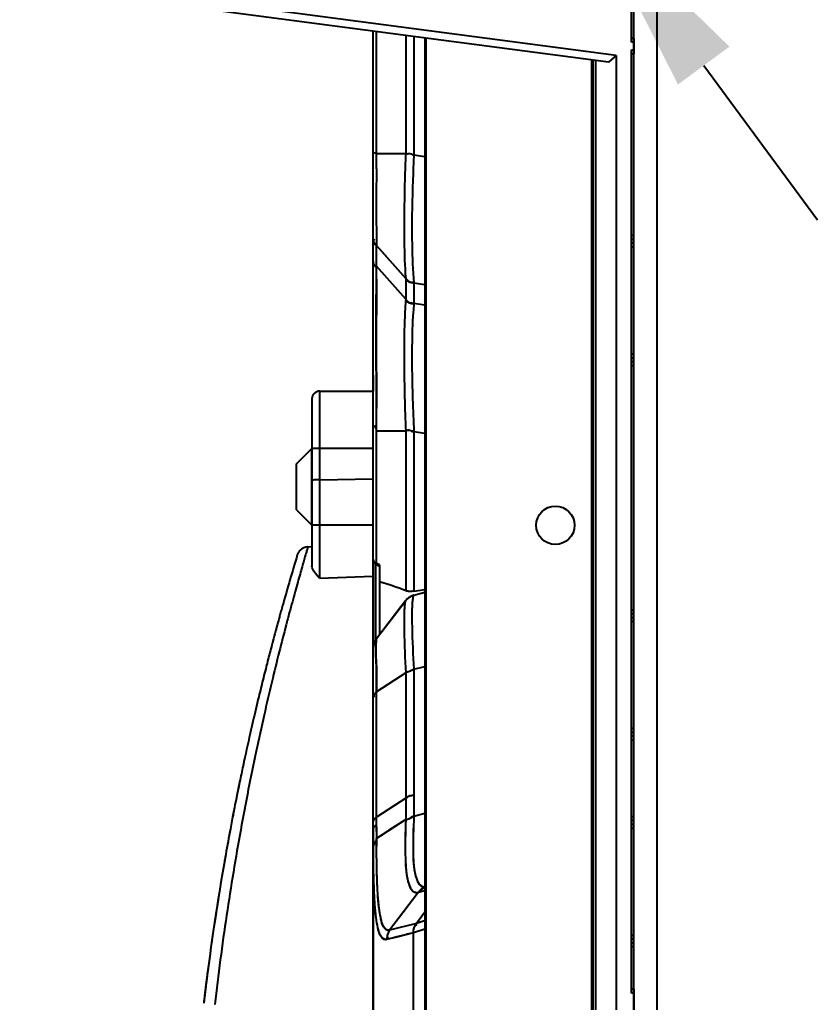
# Model space of a CAD drawing. Header units: millimetres. Extents: x -1070 to 42146, y 1440 to 12921.
# Drawn here: x 5205 to 5309, y 3518.1 to 3646.3 of the extents above; entities that cross this region are included whole.
import ezdxf

# ---------------------------------------------------------------- set-up
doc = ezdxf.new("R2010")
doc.units = ezdxf.units.MM
for name, color, linetype in [('02___PRT_ALL_AXES', 7, 'Continuous'), ('06___PRT_ALL_SURFS', 7, 'Continuous'), ('DIM', 4, 'Continuous'), ('DW-PLUS-XIANGTI实线CONTINUOUS', 7, 'Continuous')]:
    doc.layers.add(name, color=color, linetype=linetype)
doc.styles.get("Standard").update_dxf_attribs({"font": 'arial.ttf'})
doc.dimstyles.new('ISO-200', dxfattribs={"dimtxt": 30, "dimasz": 25, "dimexe": 1.25, "dimexo": 5, "dimgap": 5, "dimtad": 1, "dimtoh": 1, "dimdec": 1, "dimdsep": 46, "dimtxsty": 'Standard', "dimcen": 2.5, "dimadec": 0, "dimazin": 0, "dimtfac": 1, "dimtdec": 1, "dimtmove": 0, "dimatfit": 3, "dimfxl": 1, "dimarcsym": 0})

# ---------------------------------------------------------------- blocks, each defined once
blk = doc.blocks.new('*D136')
at = {"layer": 'Defpoints', "color": 0, "transparency": 16777216}
for p in [(5277.61, 3662.83), (5117.23, 2872.83), (5277.61, 2872.83)]:
    blk.add_point(p, dxfattribs=at)
at = {"layer": 'DIM', "color": 0, "lineweight": -2, "transparency": 16777216}
for p, q in [((5272.61, 3662.83), (5115.98, 3662.83)), ((5117.23, 3637.83), (5117.23, 2897.83)), ((5272.61, 2872.83), (5115.98, 2872.83))]:
    blk.add_line(p, q, dxfattribs=at)
at = {"layer": 'DIM', "color": 0, "transparency": 16777216}
for points in [[(5113.06, 3637.83), (5121.4, 3637.83), (5117.23, 3662.83)], [(5113.06, 2897.83), (5121.4, 2897.83), (5117.23, 2872.83)]]:
    blk.add_solid(points, dxfattribs=at)
at = {"layer": 'DIM', "color": 0, "lineweight": -3, "transparency": 16777216, "insert": (5092.81, 3267.83), "char_height": 30, "attachment_point": 5, "rotation": 90}
blk.add_mtext('790 [2\'-7 1/8"]', dxfattribs=at)
blk = doc.blocks.new('*D113')
at = {"layer": 'Defpoints', "color": 0, "transparency": 16777216}
for p in [(5275.83, 3665.24), (5279.39, 3660.41)]:
    blk.add_point(p, dxfattribs=at)
at = {"layer": 'DIM', "color": 0, "lineweight": -2, "transparency": 16777216}
for p, q in [((4688.15, 3859.03), (5133.15, 3859.03)), ((5133.15, 3859.03), (5261.01, 3685.37)), ((5279.39, 3660.41), (5275.83, 3665.24)), ((5294.21, 3640.28), (5309.03, 3620.15))]:
    blk.add_line(p, q, dxfattribs=at)
at = {"layer": 'DIM', "color": 0, "transparency": 16777216}
for points in [[(5264.36, 3687.84), (5257.65, 3682.9), (5275.83, 3665.24)], [(5297.57, 3642.75), (5290.85, 3637.81), (5279.39, 3660.41)]]:
    blk.add_solid(points, dxfattribs=at)
at = {"layer": 'DIM', "color": 0, "lineweight": -3, "transparency": 16777216, "insert": (4908.15, 3884.03), "char_height": 30, "attachment_point": 5}
blk.add_mtext('{\\fGulim|b0|i0|c134|p0;4-M6 through hole}', dxfattribs=at)

msp = doc.modelspace()

# ---------------------------------------------------------------- linework, layer by layer
at = {"color": 7, "linetype": 'Continuous', "lineweight": -3}
for p, q in [((5251.109, 3616.797), (5251.109, 3617.786)), ((5251.109, 3614.881), (5251.109, 3616.797)), ((5251.521, 3614.88), (5251.522, 3616.798)), ((5252.292, 3615.929), (5251.522, 3616.798)), ((5255.331, 3612.499), (5252.292, 3615.929)), ((5251.109, 3614.574), (5251.109, 3614.881)), ((5251.109, 3611.835), (5251.109, 3614.574)), ((5251.513, 3612.463), (5251.524, 3614.119)), ((5251.52, 3614.116), (5251.521, 3614.88)), ((5255.333, 3609.812), (5251.52, 3614.116)), ((5251.109, 3595.186), (5251.109, 3611.835)), ((5255.331, 3612.499), (5255.333, 3609.812)), ((5256.401, 3611.93), (5256.401, 3609.246)), ((5256.401, 3611.93), (5257.809, 3611.713)), ((5257.809, 3609.028), (5256.401, 3609.246)), ((5251.109, 3599.892), (5251.109, 3597.826)), ((5244.109, 3597.826), (5244.109, 3586.259)), ((5243.109, 3596.826), (5243.109, 3590.426)), ((5243.109, 3596.826), (5243.109, 3590.426)), ((5251.109, 3593.204), (5251.109, 3595.186)), ((5251.52, 3593.57), (5251.513, 3595.574)), ((5251.524, 3592.617), (5251.52, 3593.57)), ((5251.109, 3592.617), (5251.109, 3593.204)), ((5251.109, 3586.383), (5251.109, 3592.617)), ((5251.521, 3586.569), (5251.52, 3592.617)), ((5255.333, 3592.617), (5251.52, 3592.617)), ((5255.333, 3592.617), (5255.332, 3572.305)), ((5256.401, 3592.515), (5256.401, 3572.305)), ((5257.809, 3592.297), (5256.401, 3592.515)), ((5241.109, 3588.326), (5243.109, 3590.326)), ((5243.109, 3590.426), (5243.109, 3589.233)), ((5243.109, 3590.426), (5243.109, 3589.234)), ((5241.109, 3585.326), (5241.109, 3588.323)), ((5243.109, 3589.234), (5243.109, 3588.906)), ((5243.109, 3589.233), (5243.109, 3588.904)), ((5243.109, 3588.906), (5243.109, 3586.185)), ((5243.109, 3588.904), (5243.109, 3586.185)), ((5243.109, 3586.185), (5243.109, 3574.989)), ((5244.109, 3586.259), (5244.074, 3573.413)), ((5244.109, 3586.259), (5251.109, 3586.383)), ((5251.109, 3576.826), (5251.109, 3586.383)), ((5251.522, 3576.523), (5251.521, 3586.569)), ((5241.109, 3582.329), (5241.109, 3585.326)), ((5241.109, 3582.326), (5243.109, 3580.326)), ((5251.109, 3576.523), (5251.109, 3576.826)), ((5251.109, 3575.808), (5251.109, 3576.523)), ((5251.109, 3575.913), (5251.109, 3575.808)), ((5251.122, 3575.724), (5251.128, 3575.666)), ((5251.522, 3575.808), (5251.522, 3576.523)), ((5251.522, 3575.666), (5251.522, 3575.808)), ((5251.522, 3575.368), (5251.522, 3575.666)), ((5251.109, 3575.141), (5251.109, 3574.719)), ((5251.109, 3574.719), (5251.109, 3574.333)), ((5251.109, 3574.333), (5251.109, 3573.676)), ((5251.409, 3575.304), (5251.409, 3575.073)), ((5251.409, 3575.073), (5251.409, 3573.938)), ((5251.909, 3575.158), (5251.909, 3575.017)), ((5251.909, 3575.017), (5251.909, 3572.945)), ((5244.074, 3573.413), (5251.109, 3573.676)), ((5251.109, 3573.676), (5251.109, 3565.262)), ((5251.409, 3573.938), (5251.409, 3572.53)), ((5251.909, 3572.945), (5251.909, 3567.535)), ((5251.409, 3572.53), (5251.409, 3570.855)), ((5255.332, 3572.305), (5255.332, 3571.8)), ((5255.477, 3571.754), (5255.332, 3571.8)), ((5256.401, 3572.305), (5256.401, 3571.74)), ((5256.401, 3571.74), (5257.809, 3571.964)), ((5251.409, 3570.855), (5251.409, 3568.921)), ((5255.331, 3570.497), (5254.701, 3569.676)), ((5255.3, 3570.475), (5255.199, 3570.342)), ((5255.3, 3570.475), (5255.273, 3570.423)), ((5255.386, 3570.58), (5255.3, 3570.475)), ((5255.3, 3570.475), (5255.3, 3570.475)), ((5256.401, 3571.213), (5257.809, 3571.59)), ((5254.701, 3569.676), (5254.021, 3568.79)), ((5254.692, 3569.678), (5254.602, 3569.561)), ((5255.199, 3570.342), (5254.692, 3569.678)), ((5251.409, 3568.921), (5251.409, 3566.739)), ((5254.021, 3568.79), (5251.522, 3565.534)), ((5251.409, 3566.739), (5251.409, 3565.534)), ((5251.909, 3567.535), (5251.909, 3566.037)), ((5251.109, 3565.262), (5251.109, 3563.092)), ((5251.409, 3565.534), (5251.409, 3565.37)), ((5251.511, 3565.391), (5251.518, 3565.517)), ((5251.518, 3565.517), (5251.521, 3565.534)), ((5251.521, 3565.534), (5251.521, 3565.534)), ((5251.109, 3564.318), (5251.109, 3564.316)), ((5251.109, 3564.316), (5251.109, 3564.318)), ((5251.109, 3564.316), (5251.109, 3564.314)), ((5251.109, 3561.009), (5251.109, 3564.316)), ((5251.511, 3560.324), (5251.504, 3561.739)), ((5256.401, 3561.553), (5257.809, 3561.931)), ((5256.401, 3561.553), (5256.401, 3552.295)), ((5251.109, 3559.294), (5251.109, 3561.009)), ((5251.522, 3558.626), (5251.511, 3560.324)), ((5255.331, 3561.108), (5251.522, 3558.626)), ((5255.331, 3561.108), (5255.332, 3552.295)), ((5251.109, 3557.902), (5251.109, 3559.294)), ((5251.109, 3549.875), (5251.109, 3557.902)), ((5251.522, 3557.902), (5251.522, 3558.626)), ((5251.522, 3549.875), (5251.522, 3557.902)), ((5255.332, 3552.295), (5255.332, 3544.76)), ((5256.401, 3552.295), (5256.401, 3545.116)), ((5251.109, 3542.277), (5251.109, 3549.875)), ((5251.522, 3542.277), (5251.522, 3549.875)), ((5255.332, 3544.76), (5251.522, 3542.277)), ((5251.109, 3541.661), (5251.109, 3542.277)), ((5251.522, 3542.116), (5251.522, 3542.277)), ((5256.404, 3542.404), (5257.809, 3542.78)), ((5251.109, 3541.498), (5251.109, 3541.661)), ((5251.109, 3540.681), (5251.109, 3541.498)), ((5251.523, 3541.793), (5251.522, 3542.116)), ((5251.524, 3541.304), (5251.523, 3541.793)), ((5251.525, 3540.995), (5251.524, 3541.304)), ((5255.343, 3541.96), (5253.11, 3540.505)), ((5251.109, 3540.428), (5251.109, 3540.681)), ((5251.109, 3540.681), (5251.109, 3540.428)), ((5251.109, 3540.428), (5251.109, 3539.476)), ((5251.786, 3539.642), (5251.67, 3539.566)), ((5252.234, 3539.934), (5251.786, 3539.642)), ((5253.11, 3540.505), (5252.234, 3539.934)), ((5251.109, 3539.476), (5251.109, 3538.476)), ((5251.109, 3538.476), (5251.109, 3521.591)), ((5251.67, 3539.566), (5251.532, 3539.476)), ((5256.988, 3532.47), (5254.963, 3529.798)), ((5256.988, 3532.47), (5257.017, 3532.479)), ((5257.017, 3532.479), (5257.806, 3532.69)), ((5254.963, 3529.798), (5253.23, 3527.51)), ((5257.474, 3529.411), (5256.744, 3528.42)), ((5257.809, 3529.865), (5257.474, 3529.411)), ((5256.744, 3528.42), (5253.23, 3527.51)), ((5257.054, 3528.512), (5256.744, 3528.42)), ((5257.812, 3528.738), (5257.054, 3528.512)), ((5256.347, 3527.196), (5254.179, 3526.637)), ((5257.809, 3527.643), (5256.347, 3527.196)), ((5256.347, 3508.456), (5256.347, 3527.196)), ((5257.809, 3527.642), (5257.809, 3395.326)), ((5254.179, 3526.637), (5252.849, 3526.299)), ((5251.109, 3521.591), (5251.109, 3514.061))]:
    msp.add_line(p, q, dxfattribs=at)
at = {"color": 1, "lineweight": -3}
msp.add_lwpolyline([(5285.109, 3767.826), (5288.109, 3767.826), (5288.109, 2767.826), (5285.109, 2767.826)], close=True, dxfattribs=at)
at = {"color": 7, "linetype": 'Continuous', "lineweight": -3}
for points in [[(5251.13, 3575.666), (5251.185, 3575.541), (5251.275, 3575.422), (5251.4, 3575.31), (5251.561, 3575.205), (5251.586, 3575.192)], [(5251.586, 3575.192), (5251.721, 3575.119), (5251.85, 3575.049), (5251.909, 3575.017)], [(5255.693, 3570.862), (5255.565, 3570.761), (5255.386, 3570.58)], [(5256.396, 3571.211), (5256.268, 3571.172), (5256.007, 3571.063), (5255.773, 3570.925), (5255.693, 3570.862)], [(5255.9, 3571), (5255.773, 3570.925), (5255.693, 3570.862)], [(5254.602, 3569.561), (5254.023, 3568.803), (5253.461, 3568.067), (5252.916, 3567.355), (5252.389, 3566.667), (5251.879, 3566.001), (5251.522, 3565.534)], [(5251.427, 3565.396), (5251.402, 3565.361), (5251.288, 3565.141)], [(5251.129, 3564.599), (5251.128, 3564.591), (5251.109, 3564.318)], [(5251.19, 3564.876), (5251.184, 3564.859), (5251.129, 3564.599)], [(5251.288, 3565.141), (5251.276, 3565.118), (5251.19, 3564.876)]]:
    msp.add_lwpolyline(points, dxfattribs=at)
for centre, radius, start, end in [((5494.374, 3619.68), 242.87, 180.25497, 180.68012), ((8169.611, 3604.073), 2918.111, 179.835271, 180.16689), ((5244.109, 3596.826), 1, 90, 180), ((5242.629, 3576.029), 1.5, 148.94236, 163.17797), ((5242.629, 3576.029), 1.5, 134.70677, 148.94236), ((5242.629, 3576.029), 1.5, 92, 134.70677), ((5567.442, 3477.826), 340.833, 163.17798, 164.31404), ((5251.375, 3575.808), 0.266, 179.92832, 198.2553), ((5231.516, 3537.966), 42.416, 61.2642, 61.85826), ((5255.682, 3570.264), 0.439, 158.77625, 160.44241), ((5567.442, 3477.826), 340.833, 164.43183, 164.55145), ((5567.442, 3477.826), 340.833, 164.40601, 164.43183), ((5567.442, 3477.826), 340.833, 164.39381, 164.40601), ((5567.442, 3477.826), 340.833, 164.33466, 164.39381), ((5567.442, 3477.826), 340.833, 164.32221, 164.33466), ((5567.442, 3477.826), 340.833, 164.31715, 164.32221), ((5567.442, 3477.826), 340.833, 164.31404, 164.31715), ((5285.463, 3568.725), 29.319, 178.20762, 179.52655), ((5567.442, 3477.826), 340.833, 164.63969, 164.80041), ((5567.442, 3477.826), 340.833, 164.55145, 164.63969), ((5297.932, 3568.589), 41.789, 179.48172, 180.02704), ((5567.442, 3477.826), 340.833, 164.91652, 165.14379), ((5567.442, 3477.826), 340.833, 164.89359, 164.91652), ((5567.442, 3477.826), 340.833, 164.80776, 164.89359), ((5567.442, 3477.826), 340.833, 164.80041, 164.80776), ((5253.109, 3564.318), 2, 147.35991, 155.66515), ((5253.109, 3564.316), 2, 147.31448, 155.61398), ((5253.109, 3564.318), 2, 142.52575, 147.35991), ((5253.109, 3564.316), 2, 142.48476, 147.31448), ((5567.442, 3477.826), 340.833, 165.2728, 165.60615), ((5567.442, 3477.826), 340.833, 165.26219, 165.2728), ((5567.442, 3477.826), 340.833, 165.14772, 165.26219), ((5567.442, 3477.826), 340.833, 165.14379, 165.14772), ((5253.109, 3564.318), 2, 171.904, 180), ((5253.109, 3564.316), 2, 171.85426, 180), ((5253.109, 3564.318), 2, 163.77663, 171.904), ((5253.109, 3564.316), 2, 163.73055, 171.85426), ((5253.109, 3564.318), 2, 155.66515, 163.77663), ((5253.109, 3564.316), 2, 155.61398, 163.73055), ((5567.442, 3477.826), 340.833, 165.76852, 166.17576), ((5567.442, 3477.826), 340.833, 165.76664, 165.76852), ((5567.442, 3477.826), 340.833, 165.60615, 165.76664), ((5567.442, 3477.826), 340.833, 166.19701, 166.40456), ((5567.442, 3477.826), 340.833, 166.17576, 166.19701), ((5567.442, 3477.826), 340.833, 166.40456, 166.95548), ((5567.442, 3477.826), 340.833, 166.95548, 167.22284), ((5567.442, 3477.826), 340.833, 167.22482, 167.95126), ((5567.442, 3477.826), 340.833, 167.22284, 167.22482), ((5567.442, 3477.826), 340.833, 167.95126, 168.31637), ((5567.442, 3477.826), 340.833, 167.95181, 167.9804), ((5567.442, 3477.826), 340.833, 167.9515, 167.96163), ((5567.442, 3477.826), 340.833, 167.87569, 167.9515), ((5567.442, 3477.826), 340.833, 168.31637, 169.35846), ((5567.442, 3477.826), 340.833, 168.39597, 168.54809), ((5567.442, 3477.826), 340.833, 168.32669, 168.50547), ((5567.442, 3477.826), 340.833, 168.35983, 168.39597), ((5768.206, 3544.971), 512.874, 180.02353, 180.33623), ((5772.522, 3544.31), 516.122, 179.91045, 180.21157), ((5567.442, 3477.826), 340.833, 168.89625, 168.9203), ((5567.442, 3477.826), 340.833, 169.05787, 169.09458), ((5567.442, 3477.826), 340.833, 168.9203, 169.05787), ((5252.309, 3540.118), 1.423, 123.52146, 127.71355), ((5821.831, 3541.909), 570.307, 180.09183, 180.24429), ((5567.442, 3477.826), 340.833, 169.35846, 169.93327), ((5567.442, 3477.826), 340.833, 169.36961, 169.93358), ((5745.432, 3540.679), 494.323, 180.02908, 180.25535), ((5567.442, 3477.826), 340.833, 169.93327, 173.23034), ((5567.442, 3477.826), 340.833, 169.96368, 170.06884), ((5567.442, 3477.826), 340.833, 170.06884, 170.07433), ((5567.442, 3477.826), 340.833, 170.79174, 173.19193), ((5567.442, 3477.826), 340.833, 170.77453, 170.79174), ((5567.442, 3477.826), 340.833, 171.8755, 171.88244), ((5567.442, 3477.826), 340.833, 172.5395, 173.15532), ((5567.442, 3477.826), 340.833, 172.91038, 172.91801)]:
    msp.add_arc(centre, radius, start, end, dxfattribs=at)
for start_param, end_param in [(-0.2699053, -0.2164654), (-0.2831952, -0.2699053), (-0.2964617, -0.2831952)]:
    msp.add_ellipse((5242.405, 3517.826), major_axis=(0, 56.436), ratio=0.7840787, start_param=start_param, end_param=end_param, dxfattribs=at)
for points, knots in [([(5251.522, 3616.799), (5251.458, 3616.844), (5251.195, 3617.106), (5251.109, 3617.5), (5251.109, 3617.786)], [0, 0, 0, 0, 0.2153972, 1, 1, 1, 1]), ([(5256.143, 3619.035), (5256.143, 3618.335), (5256.164, 3615.966), (5256.236, 3613.593), (5256.396, 3611.931)], [0, 0, 0, 0, 0.2953363, 1, 1, 1, 1]), ([(5251.52, 3614.115), (5251.514, 3614.064), (5251.443, 3613.884), (5251.234, 3614.243), (5251.147, 3614.491), (5251.109, 3614.762), (5251.109, 3614.881)], [0, 0, 0, 0, 0.1347938, 0.3332195, 0.6916244, 1, 1, 1, 1]), ([(5255.331, 3612.506), (5255.474, 3612.35), (5255.773, 3612.045), (5256.198, 3611.939), (5256.401, 3611.93)], [0, 0, 0, 0, 0.5103257, 1, 1, 1, 1]), ([(5255.336, 3609.814), (5255.305, 3609.427), (5255.18, 3607.515), (5255.144, 3605.599), (5255.131, 3604.072)], [0, 0, 0, 0, 0.2028909, 1, 1, 1, 1]), ([(5255.333, 3609.806), (5255.456, 3609.623), (5255.768, 3609.313), (5256.205, 3609.227), (5256.401, 3609.246)], [0, 0, 0, 0, 0.5281779, 1, 1, 1, 1]), ([(5256.412, 3609.244), (5256.373, 3608.868), (5256.209, 3607.008), (5256.167, 3605.14), (5256.151, 3603.65)], [0, 0, 0, 0, 0.202176, 1, 1, 1, 1]), ([(5255.131, 3604.072), (5255.123, 3603.199), (5255.123, 3599.38), (5255.222, 3595.561), (5255.336, 3592.617)], [0, 0, 0, 0, 0.2285354, 1, 1, 1, 1]), ([(5256.151, 3603.65), (5256.141, 3602.802), (5256.14, 3599.088), (5256.27, 3595.375), (5256.412, 3592.514)], [0, 0, 0, 0, 0.2285382, 1, 1, 1, 1]), ([(5251.52, 3592.618), (5251.515, 3592.767), (5251.504, 3592.96), (5251.362, 3593.328), (5251.109, 3593.139), (5251.109, 3593.204)], [0, 0, 0, 0, 0.5109178, 0.777073, 1, 1, 1, 1]), ([(5255.333, 3592.629), (5255.397, 3592.677), (5255.749, 3592.836), (5256.157, 3592.675), (5256.401, 3592.515)], [0, 0, 0, 0, 0.2162188, 1, 1, 1, 1]), ([(5244.109, 3586.259), (5243.981, 3586.259), (5243.796, 3586.257), (5243.56, 3586.248), (5243.41, 3586.239), (5243.289, 3586.228), (5243.193, 3586.216), (5243.143, 3586.205), (5243.109, 3586.193), (5243.109, 3586.185)], [0, 0, 0, 0, 0.3795065, 0.5510795, 0.7016233, 0.8254509, 0.9179749, 0.976088, 1, 1, 1, 1]), ([(5242.577, 3577.528), (5242.576, 3577.527), (5242.576, 3577.519), (5242.57, 3577.507), (5242.564, 3577.483), (5242.554, 3577.451), (5242.542, 3577.41), (5242.521, 3577.336), (5242.487, 3577.222), (5242.438, 3577.056), (5242.379, 3576.855), (5242.31, 3576.617), (5242.23, 3576.343), (5242.14, 3576.034), (5242, 3575.55), (5241.801, 3574.858), (5241.535, 3573.924), (5241.233, 3572.855), (5240.899, 3571.653), (5240.534, 3570.322), (5240.141, 3568.866), (5239.564, 3566.688), (5238.791, 3563.684), (5237.827, 3559.76), (5236.821, 3555.443), (5235.796, 3550.772), (5234.775, 3545.788), (5233.78, 3540.537), (5232.829, 3535.064), (5231.636, 3527.48), (5230.872, 3521.71), (5230.422, 3517.826)], [0, 0, 0, 0, 0.0000787, 0.0003146, 0.0007078, 0.001258, 0.0019653, 0.0028294, 0.0050273, 0.0078495, 0.0112936, 0.0153561, 0.0200336, 0.0253215, 0.0312152, 0.0447981, 0.0607344, 0.0789696, 0.0994428, 0.1220881, 0.1468347, 0.1736081, 0.2329214, 0.2993743, 0.3722802, 0.4509255, 0.5345721, 0.6224553, 0.7137814, 0.8077251, 1, 1, 1, 1]), ([(5251.122, 3575.724), (5251.133, 3575.691), (5251.223, 3575.53), (5251.39, 3575.431), (5251.522, 3575.368)], [0, 0, 0, 0, 0.1937142, 1, 1, 1, 1]), ([(5244.074, 3573.413), (5243.856, 3573.683), (5243.532, 3574.062), (5243.198, 3574.589), (5243.109, 3574.861), (5243.109, 3574.989)], [0, 0, 0, 0, 0.5567955, 0.7957902, 1, 1, 1, 1]), ([(5256.401, 3571.74), (5256.316, 3571.727), (5256.01, 3571.69), (5255.694, 3571.699), (5255.477, 3571.754)], [0, 0, 0, 0, 0.2774646, 1, 1, 1, 1]), ([(5255.268, 3570.411), (5255.252, 3570.367), (5255.186, 3570.065), (5255.17, 3569.756), (5255.157, 3569.495)], [0, 0, 0, 0, 0.151798, 1, 1, 1, 1]), ([(5256.396, 3571.211), (5256.349, 3571.199), (5256.283, 3571.029), (5256.231, 3570.741), (5256.182, 3570.244), (5256.165, 3569.864), (5256.158, 3569.642)], [0, 0, 0, 0, 0.0901734, 0.2828619, 0.5863915, 1, 1, 1, 1]), ([(5255.157, 3569.495), (5255.151, 3569.387), (5255.129, 3568.87), (5255.125, 3568.352), (5255.125, 3567.942)], [0, 0, 0, 0, 0.2086554, 1, 1, 1, 1]), ([(5255.125, 3567.942), (5255.125, 3567.489), (5255.153, 3565.21), (5255.243, 3562.932), (5255.33, 3561.108)], [0, 0, 0, 0, 0.1989902, 1, 1, 1, 1]), ([(5256.143, 3568.57), (5256.143, 3568.103), (5256.177, 3565.763), (5256.288, 3563.424), (5256.396, 3561.552)], [0, 0, 0, 0, 0.1991415, 1, 1, 1, 1]), ([(5251.504, 3561.739), (5251.502, 3562.187), (5251.501, 3563.404), (5251.488, 3564.622), (5251.511, 3565.391)], [0, 0, 0, 0, 0.3676973, 1, 1, 1, 1]), ([(5255.331, 3561.12), (5255.47, 3561.219), (5255.868, 3561.282), (5256.207, 3561.463), (5256.401, 3561.553)], [0, 0, 0, 0, 0.4443593, 1, 1, 1, 1]), ([(5251.522, 3558.628), (5251.466, 3558.549), (5251.311, 3558.325), (5251.109, 3558.084), (5251.109, 3557.902)], [0, 0, 0, 0, 0.3471814, 1, 1, 1, 1]), ([(5256.401, 3545.116), (5256.298, 3545.103), (5255.927, 3545.037), (5255.561, 3544.909), (5255.332, 3544.76)], [0, 0, 0, 0, 0.2762552, 1, 1, 1, 1]), ([(5251.13, 3541.807), (5251.143, 3541.85), (5251.225, 3542.041), (5251.388, 3542.186), (5251.522, 3542.274)], [0, 0, 0, 0, 0.2200579, 1, 1, 1, 1]), ([(5255.341, 3541.951), (5255.416, 3541.968), (5255.784, 3542.084), (5256.139, 3542.244), (5256.404, 3542.404)], [0, 0, 0, 0, 0.1989257, 1, 1, 1, 1]), ([(5256.412, 3542.406), (5256.326, 3540.761), (5256.228, 3538.488), (5256.384, 3535.761), (5256.577, 3534.685), (5256.729, 3534.248)], [0, 0, 0, 0, 0.603111, 0.8308177, 1, 1, 1, 1]), ([(5251.109, 3540.681), (5251.109, 3540.731), (5251.142, 3540.954), (5251.303, 3541.138), (5251.439, 3541.243)], [0, 0, 0, 0, 0.2247315, 1, 1, 1, 1]), ([(5255.343, 3541.96), (5255.279, 3540.261), (5255.214, 3537.918), (5255.391, 3535.11), (5255.584, 3534.005), (5255.732, 3533.555)], [0, 0, 0, 0, 0.6041729, 0.8315641, 1, 1, 1, 1]), ([(5251.532, 3539.477), (5251.481, 3539.253), (5251.388, 3538.959), (5251.131, 3538.686), (5251.115, 3538.544), (5251.114, 3538.476)], [0, 0, 0, 0, 0.6284643, 0.8130823, 1, 1, 1, 1]), ([(5252.849, 3526.299), (5252.701, 3526.261), (5252.295, 3526.349), (5251.936, 3526.991), (5251.658, 3527.945), (5251.444, 3529.328), (5251.289, 3531.104), (5251.189, 3533.263), (5251.133, 3535.762), (5251.118, 3537.538), (5251.114, 3538.476)], [0, 0, 0, 0, 0.0358676, 0.0852181, 0.162881, 0.2720055, 0.4122907, 0.5824481, 0.7795961, 1, 1, 1, 1]), ([(5253.226, 3527.513), (5253.08, 3527.475), (5252.678, 3527.555), (5252.318, 3528.189), (5252.044, 3529.13), (5251.833, 3530.494), (5251.684, 3532.244), (5251.59, 3534.366), (5251.54, 3536.818), (5251.533, 3538.558), (5251.532, 3539.476)], [0, 0, 0, 0, 0.0361614, 0.0856874, 0.1636531, 0.2731295, 0.4136724, 0.5839412, 0.78063, 1, 1, 1, 1]), ([(5255.732, 3533.555), (5255.795, 3533.361), (5255.93, 3533.026), (5256.218, 3532.624), (5256.593, 3532.417), (5256.86, 3532.439), (5256.984, 3532.472)], [0, 0, 0, 0, 0.3322467, 0.5858, 0.7912076, 1, 1, 1, 1]), ([(5256.729, 3534.248), (5256.832, 3533.95), (5257.045, 3533.427), (5257.585, 3533.156), (5257.809, 3533.156)], [0, 0, 0, 0, 0.5843268, 1, 1, 1, 1]), ([(5253.23, 3527.51), (5253.173, 3527.427), (5252.958, 3527.06), (5252.838, 3526.625), (5252.849, 3526.299)], [0, 0, 0, 0, 0.234633, 1, 1, 1, 1])]:
    msp.add_open_spline(points, degree=3, knots=knots, dxfattribs=at)
for points in [[(5251.522, 3575.368), (5251.51, 3575.306), (5251.525, 3575.176), (5251.586, 3575.19)], [(5251.109, 3541.661), (5251.109, 3541.71), (5251.116, 3541.76), (5251.13, 3541.807)], [(5256.988, 3532.473), (5257.196, 3532.748), (5257.49, 3532.97), (5257.808, 3533.103)], [(5257.803, 3533.098), (5257.497, 3532.965), (5257.218, 3532.745), (5257.017, 3532.479)], [(5256.347, 3527.196), (5256.344, 3527.625), (5256.488, 3528.076), (5256.745, 3528.42)]]:
    msp.add_open_spline(points, degree=3, dxfattribs=at)
at = {"layer": '02___PRT_ALL_AXES', "color": 7, "linetype": 'Continuous', "lineweight": -3}
msp.add_line((5244.109, 3597.826), (5251.109, 3597.826), dxfattribs=at)
at = {"layer": '06___PRT_ALL_SURFS', "color": 7, "linetype": 'Continuous', "lineweight": -3}
msp.add_line((5242.577, 3577.528), (5243.109, 3577.547), dxfattribs=at)
at = {"layer": 'DW-PLUS-XIANGTI实线CONTINUOUS', "color": 7, "lineweight": -3}
for p, q in [((5284.809, 3643.326), (5284.809, 3766.226)), ((5282.809, 3641.598), (5228.348, 3648.768)), ((5281.809, 3640.721), (5228.217, 3647.776)), ((5251.109, 3402.154), (5251.109, 3644.763)), ((5251.522, 3628.762), (5251.522, 3644.708)), ((5255.331, 3644.207), (5255.331, 3628.762)), ((5256.401, 3644.066), (5256.401, 3628.661)), ((5257.809, 3643.88), (5257.809, 2891.771)), ((5257.95, 3643.862), (5257.95, 2891.79)), ((5285.109, 3643.826), (5284.809, 3643.826)), ((5285.109, 3643.826), (5285.109, 3641.826)), ((5285.109, 3643.326), (5284.809, 3643.326)), ((5284.809, 3519.326), (5284.809, 3642.326)), ((5284.809, 3642.326), (5285.109, 3642.326)), ((5279.604, 2894.641), (5279.604, 3641.011)), ((5279.809, 2894.668), (5279.809, 3640.984)), ((5280.102, 3640.946), (5280.102, 2894.706)), ((5282.809, 3641.598), (5281.809, 3640.721)), ((5282.809, 3641.598), (5282.809, 2894.054)), ((5284.809, 3641.826), (5285.109, 3641.826)), ((5255.331, 3628.762), (5251.522, 3628.762)), ((5256.401, 3628.661), (5257.809, 3628.443)), ((5285.109, 3618.106), (5284.809, 3618.106)), ((5285.109, 3616.607), (5285.109, 3618.123)), ((5251.52, 3614.116), (5251.522, 3616.798)), ((5255.331, 3612.499), (5251.522, 3616.798)), ((5285.109, 3617.607), (5284.809, 3617.607)), ((5285.109, 3617.106), (5284.809, 3617.106)), ((5285.109, 3616.606), (5284.809, 3616.606)), ((5251.516, 3613.178), (5251.524, 3614.119)), ((5255.333, 3609.812), (5251.52, 3614.116)), ((5255.331, 3612.499), (5255.333, 3609.812)), ((5256.401, 3611.93), (5256.401, 3609.246)), ((5256.401, 3611.93), (5257.809, 3611.713)), ((5257.809, 3609.028), (5256.401, 3609.246)), ((5285.109, 3602.639), (5284.809, 3602.639)), ((5285.109, 3601.123), (5285.109, 3602.638)), ((5285.109, 3602.139), (5284.809, 3602.139)), ((5285.109, 3601.638), (5284.809, 3601.638)), ((5285.109, 3601.139), (5284.809, 3601.139)), ((5251.522, 3575.368), (5251.52, 3592.617)), ((5255.333, 3592.617), (5251.52, 3592.617)), ((5251.524, 3592.617), (5251.522, 3593.206)), ((5255.333, 3592.617), (5255.332, 3571.8)), ((5256.401, 3592.515), (5256.401, 3571.74)), ((5257.809, 3592.297), (5256.401, 3592.515)), ((5241.109, 3588.326), (5243.109, 3590.326)), ((5243.109, 3580.326), (5243.109, 3590.326)), ((5251.109, 3590.326), (5243.109, 3590.326)), ((5241.109, 3582.329), (5241.109, 3588.323)), ((5241.109, 3582.326), (5243.109, 3580.326)), ((5251.109, 3580.326), (5243.109, 3580.326)), ((5251.109, 3575.808), (5251.112, 3575.766)), ((5251.112, 3575.766), (5251.122, 3575.724)), ((5251.122, 3575.724), (5251.13, 3575.666)), ((5251.13, 3575.666), (5251.275, 3575.422)), ((5251.109, 3575.368), (5251.109, 3564.316)), ((5251.275, 3575.422), (5251.586, 3575.192)), ((5251.409, 3575.192), (5251.409, 3565.347)), ((5251.522, 3575.368), (5251.529, 3575.26)), ((5251.529, 3575.26), (5251.586, 3575.192)), ((5251.586, 3575.192), (5251.909, 3575.017)), ((5251.909, 3575.158), (5251.909, 3566.037)), ((5256.401, 3571.74), (5257.809, 3571.964)), ((5255.331, 3570.497), (5251.522, 3565.534)), ((5255.3, 3570.475), (5254.602, 3569.561)), ((5255.773, 3570.925), (5255.3, 3570.475)), ((5256.396, 3571.211), (5255.773, 3570.925)), ((5256.401, 3571.213), (5257.809, 3571.59)), ((5254.602, 3569.561), (5252.916, 3567.355)), ((5285.109, 3569.278), (5284.809, 3569.278)), ((5285.109, 3567.779), (5285.109, 3569.295)), ((5285.109, 3568.779), (5284.809, 3568.779)), ((5285.109, 3568.278), (5284.809, 3568.278)), ((5252.916, 3567.355), (5251.522, 3565.534)), ((5285.109, 3567.778), (5284.809, 3567.778)), ((5251.522, 3565.534), (5251.276, 3565.118)), ((5251.276, 3565.118), (5251.109, 3564.318)), ((5256.401, 3561.553), (5257.809, 3561.931)), ((5256.401, 3561.553), (5256.401, 3545.116)), ((5255.331, 3561.108), (5251.522, 3558.626)), ((5255.331, 3561.108), (5255.332, 3544.76)), ((5251.522, 3542.277), (5251.522, 3558.626)), ((5285.109, 3553.811), (5284.809, 3553.811)), ((5285.109, 3552.295), (5285.109, 3553.81)), ((5285.109, 3553.311), (5284.809, 3553.311)), ((5285.109, 3552.81), (5284.809, 3552.81)), ((5285.109, 3552.311), (5284.809, 3552.311)), ((5255.332, 3544.76), (5251.522, 3542.277)), ((5251.523, 3541.793), (5251.522, 3542.277)), ((5256.404, 3542.404), (5257.809, 3542.78)), ((5285.109, 3542.309), (5284.809, 3542.309)), ((5285.109, 3540.81), (5285.109, 3542.326)), ((5251.524, 3541.304), (5251.523, 3541.793)), ((5251.525, 3540.682), (5251.524, 3541.304)), ((5255.343, 3541.96), (5251.532, 3539.476)), ((5285.109, 3541.81), (5284.809, 3541.81)), ((5285.109, 3541.309), (5284.809, 3541.309)), ((5251.11, 3539.563), (5251.109, 3540.681)), ((5251.526, 3540.382), (5251.525, 3540.682)), ((5285.109, 3540.809), (5284.809, 3540.809)), ((5251.114, 3538.476), (5251.11, 3539.563)), ((5256.988, 3532.47), (5253.23, 3527.51)), ((5256.988, 3532.47), (5257.005, 3532.476)), ((5257.005, 3532.476), (5257.017, 3532.479)), ((5257.017, 3532.479), (5257.796, 3532.688)), ((5257.809, 3529.865), (5256.744, 3528.42)), ((5256.744, 3528.42), (5253.23, 3527.51)), ((5257.52, 3528.651), (5256.744, 3528.42)), ((5257.85, 3528.749), (5257.52, 3528.651)), ((5257.809, 3527.643), (5256.347, 3527.196)), ((5256.347, 3508.456), (5256.347, 3527.196)), ((5285.109, 3526.843), (5284.809, 3526.843)), ((5285.109, 3525.326), (5285.109, 3526.842)), ((5285.109, 3526.343), (5284.809, 3526.343)), ((5285.109, 3525.842), (5284.809, 3525.842)), ((5285.109, 3525.342), (5284.809, 3525.342)), ((5285.109, 3519.826), (5284.809, 3519.826)), ((5285.109, 3519.326), (5284.809, 3519.326)), ((5285.109, 3519.826), (5285.109, 3515.826))]:
    msp.add_line(p, q, dxfattribs=at)
for centre, radius, start, end in [((6027.623, 3622.275), 776.125, 179.664535, 180.271349), ((5494.374, 3619.68), 242.87, 180.25497, 180.68012), ((5231.546, 3538.021), 42.353, 61.56025, 61.85848), ((5231.487, 3537.911), 42.478, 61.26442, 61.56025), ((5255.668, 3570.269), 0.425, 158.14127, 160.46507), ((5291.295, 3568.624), 35.152, 178.60054, 180.08894), ((5280.471, 3568.86), 24.325, 178.15719, 178.53286), ((5253.109, 3564.316), 2, 142.48476, 180), ((5253.109, 3564.318), 2, 142.52575, 180), ((6304.699, 3566.119), 1053.204, 180.175955, 180.407622), ((5768.206, 3544.971), 512.874, 180.02353, 180.33623), ((5772.522, 3544.31), 516.122, 179.91045, 180.21157), ((5558.989, 3540.85), 307.463, 180.08723, 180.25589), ((5623.583, 3539.981), 372.052, 180.07778, 180.23468)]:
    msp.add_arc(centre, radius, start, end, dxfattribs=at)
msp.add_ellipse((5274.858, 3580.326), major_axis=(0, 2.5), ratio=1, dxfattribs=at)
msp.add_ellipse((5242.405, 3517.826), major_axis=(0, 56.436), ratio=0.7840787, start_param=-0.2964617, end_param=-0.2164654, dxfattribs=at)
for points, knots in [([(5251.522, 3628.76), (5251.436, 3628.834), (5251.35, 3628.889), (5251.112, 3628.903), (5251.227, 3628.898), (5251.261, 3628.899)], [0, 0, 0, 0, 0.6875065, 0.7911547, 1, 1, 1, 1]), ([(5255.33, 3628.762), (5255.296, 3627.948), (5255.186, 3624.827), (5255.125, 3621.704), (5255.125, 3619.397)], [0, 0, 0, 0, 0.2610477, 1, 1, 1, 1]), ([(5255.331, 3628.749), (5255.471, 3628.739), (5255.79, 3628.896), (5256.142, 3628.72), (5256.27, 3628.58)], [0, 0, 0, 0, 0.4246888, 1, 1, 1, 1]), ([(5256.396, 3628.662), (5256.355, 3627.824), (5256.219, 3624.617), (5256.143, 3621.407), (5256.143, 3619.035)], [0, 0, 0, 0, 0.26108, 1, 1, 1, 1]), ([(5255.125, 3619.397), (5255.125, 3618.716), (5255.142, 3616.416), (5255.199, 3614.114), (5255.33, 3612.499)], [0, 0, 0, 0, 0.2957697, 1, 1, 1, 1]), ([(5256.143, 3619.035), (5256.143, 3618.335), (5256.164, 3615.966), (5256.236, 3613.593), (5256.396, 3611.931)], [0, 0, 0, 0, 0.2953363, 1, 1, 1, 1]), ([(5251.522, 3616.799), (5251.322, 3616.938), (5251.067, 3617.283), (5251.203, 3617.621), (5251.262, 3617.694)], [0, 0, 0, 0, 0.7210885, 1, 1, 1, 1]), ([(5251.52, 3614.115), (5251.514, 3614.064), (5251.443, 3613.884), (5251.234, 3614.243), (5251.147, 3614.491), (5251.109, 3614.762), (5251.109, 3614.881)], [0, 0, 0, 0, 0.1347938, 0.3332195, 0.6916244, 1, 1, 1, 1]), ([(5251.513, 3595.574), (5251.507, 3597.299), (5251.5, 3603.167), (5251.487, 3609.036), (5251.516, 3613.178)], [0, 0, 0, 0, 0.2940388, 1, 1, 1, 1]), ([(5255.331, 3612.506), (5255.462, 3612.363), (5255.663, 3612.037), (5256.135, 3611.998), (5256.274, 3612.105)], [0, 0, 0, 0, 0.5256389, 1, 1, 1, 1]), ([(5255.336, 3609.814), (5255.305, 3609.427), (5255.18, 3607.515), (5255.144, 3605.599), (5255.131, 3604.072)], [0, 0, 0, 0, 0.2028909, 1, 1, 1, 1]), ([(5255.333, 3609.806), (5255.447, 3609.636), (5255.627, 3609.294), (5256.122, 3609.298), (5256.215, 3609.423)], [0, 0, 0, 0, 0.567647, 1, 1, 1, 1]), ([(5256.412, 3609.244), (5256.373, 3608.868), (5256.209, 3607.008), (5256.167, 3605.14), (5256.151, 3603.65)], [0, 0, 0, 0, 0.202176, 1, 1, 1, 1]), ([(5255.131, 3604.072), (5255.123, 3603.199), (5255.123, 3599.38), (5255.222, 3595.561), (5255.336, 3592.617)], [0, 0, 0, 0, 0.2285354, 1, 1, 1, 1]), ([(5256.151, 3603.65), (5256.141, 3602.802), (5256.14, 3599.088), (5256.27, 3595.375), (5256.412, 3592.514)], [0, 0, 0, 0, 0.2285382, 1, 1, 1, 1]), ([(5251.52, 3592.618), (5251.512, 3592.836), (5251.593, 3593.455), (5251.109, 3593.139), (5251.109, 3593.204)], [0, 0, 0, 0, 0.7700861, 1, 1, 1, 1]), ([(5255.333, 3592.629), (5255.452, 3592.718), (5255.795, 3592.887), (5256.121, 3592.626), (5256.214, 3592.463)], [0, 0, 0, 0, 0.4433219, 1, 1, 1, 1]), ([(5251.122, 3575.724), (5251.136, 3575.683), (5251.17, 3575.583), (5251.259, 3575.518), (5251.312, 3575.492)], [0, 0, 0, 0, 0.4263167, 1, 1, 1, 1]), ([(5251.312, 3575.492), (5251.348, 3575.475), (5251.438, 3575.443), (5251.532, 3575.424), (5251.585, 3575.416)], [0, 0, 0, 0, 0.4294438, 1, 1, 1, 1]), ([(5255.268, 3570.411), (5255.255, 3570.375), (5255.2, 3570.142), (5255.183, 3569.903), (5255.169, 3569.703)], [0, 0, 0, 0, 0.159944, 1, 1, 1, 1]), ([(5255.3, 3570.475), (5255.295, 3570.469), (5255.285, 3570.453), (5255.278, 3570.436), (5255.274, 3570.427)], [0, 0, 0, 0, 0.4498394, 1, 1, 1, 1]), ([(5256.396, 3571.211), (5256.252, 3571.173), (5256.246, 3570.448), (5256.171, 3570.026), (5256.158, 3569.642)], [0, 0, 0, 0, 0.2793254, 1, 1, 1, 1]), ([(5255.169, 3569.703), (5255.161, 3569.587), (5255.13, 3569), (5255.125, 3568.413), (5255.125, 3567.942)], [0, 0, 0, 0, 0.1986853, 1, 1, 1, 1]), ([(5255.125, 3567.942), (5255.125, 3567.489), (5255.153, 3565.21), (5255.243, 3562.932), (5255.33, 3561.108)], [0, 0, 0, 0, 0.1989902, 1, 1, 1, 1]), ([(5256.143, 3568.57), (5256.143, 3568.103), (5256.177, 3565.763), (5256.288, 3563.424), (5256.396, 3561.552)], [0, 0, 0, 0, 0.1991415, 1, 1, 1, 1]), ([(5251.5, 3562.885), (5251.499, 3563.187), (5251.5, 3564.022), (5251.495, 3564.858), (5251.511, 3565.391)], [0, 0, 0, 0, 0.3614559, 1, 1, 1, 1]), ([(5251.511, 3565.391), (5251.512, 3565.426), (5251.52, 3565.47), (5251.513, 3565.523), (5251.521, 3565.534)], [0, 0, 0, 0, 0.721742, 1, 1, 1, 1]), ([(5255.331, 3561.12), (5255.525, 3561.258), (5255.894, 3561.29), (5256.189, 3561.479), (5256.273, 3561.545)], [0, 0, 0, 0, 0.6897839, 1, 1, 1, 1]), ([(5251.522, 3558.628), (5251.471, 3558.556), (5251.357, 3558.41), (5251.107, 3558.219), (5251.197, 3558), (5251.262, 3557.952)], [0, 0, 0, 0, 0.3258663, 0.7036037, 1, 1, 1, 1]), ([(5251.109, 3541.661), (5251.109, 3541.824), (5251.23, 3542.116), (5251.493, 3542.176), (5251.585, 3542.194)], [0, 0, 0, 0, 0.6334236, 1, 1, 1, 1]), ([(5255.341, 3541.951), (5255.405, 3541.966), (5255.731, 3542.037), (5256.051, 3542.189), (5256.246, 3542.375)], [0, 0, 0, 0, 0.1965929, 1, 1, 1, 1]), ([(5256.412, 3542.406), (5256.326, 3540.761), (5256.243, 3538.054), (5256.374, 3535.27), (5256.729, 3534.248)], [0, 0, 0, 0, 0.6036952, 1, 1, 1, 1]), ([(5251.109, 3540.681), (5251.109, 3540.845), (5251.229, 3541.142), (5251.495, 3541.204), (5251.587, 3541.223)], [0, 0, 0, 0, 0.6358154, 1, 1, 1, 1]), ([(5255.343, 3541.96), (5255.279, 3540.261), (5255.234, 3537.469), (5255.385, 3534.611), (5255.732, 3533.555)], [0, 0, 0, 0, 0.6046626, 1, 1, 1, 1]), ([(5251.532, 3539.477), (5251.502, 3539.349), (5251.427, 3538.992), (5251.117, 3538.707), (5251.114, 3538.476)], [0, 0, 0, 0, 0.3623338, 1, 1, 1, 1]), ([(5252.849, 3526.299), (5252.521, 3526.215), (5251.898, 3526.887), (5251.686, 3527.938), (5251.308, 3530.053), (5251.173, 3533.599), (5251.122, 3536.7), (5251.114, 3538.476)], [0, 0, 0, 0, 0.0799552, 0.1580721, 0.2678345, 0.580019, 1, 1, 1, 1]), ([(5253.226, 3527.513), (5252.923, 3527.433), (5252.324, 3528.003), (5252.106, 3528.965), (5251.738, 3530.857), (5251.593, 3534.058), (5251.541, 3536.853), (5251.534, 3538.457)], [0, 0, 0, 0, 0.0821367, 0.1600012, 0.2692878, 0.5802076, 1, 1, 1, 1]), ([(5255.732, 3533.555), (5255.843, 3533.216), (5256.058, 3532.584), (5256.746, 3532.408), (5256.984, 3532.472)], [0, 0, 0, 0, 0.59187, 1, 1, 1, 1]), ([(5256.729, 3534.248), (5256.786, 3534.082), (5256.969, 3533.6), (5257.454, 3533.156), (5257.808, 3533.156)], [0, 0, 0, 0, 0.3317401, 1, 1, 1, 1]), ([(5257.801, 3533.11), (5257.741, 3533.088), (5257.624, 3533.041), (5257.514, 3532.976), (5257.463, 3532.939)], [0, 0, 0, 0, 0.5055865, 1, 1, 1, 1]), ([(5254.722, 3526.777), (5254.545, 3526.731), (5253.921, 3526.57), (5253.296, 3526.414), (5252.849, 3526.299)], [0, 0, 0, 0, 0.2837044, 1, 1, 1, 1])]:
    msp.add_open_spline(points, degree=3, knots=knots, dxfattribs=at)
for points in [[(5251.511, 3626.819), (5251.514, 3627.467), (5251.518, 3628.115), (5251.522, 3628.762)], [(5251.522, 3593.206), (5251.519, 3593.995), (5251.515, 3594.784), (5251.513, 3595.574)], [(5255.815, 3571.705), (5255.651, 3571.714), (5255.485, 3571.74), (5255.332, 3571.8)], [(5256.401, 3571.74), (5256.208, 3571.709), (5256.01, 3571.694), (5255.815, 3571.705)], [(5256.401, 3545.116), (5256.08, 3545.074), (5255.576, 3545.065), (5255.501, 3544.75)], [(5256.988, 3532.473), (5257.19, 3532.74), (5257.474, 3533.048), (5257.808, 3533.05)], [(5257.463, 3532.939), (5257.315, 3532.829), (5257.206, 3532.643), (5257.185, 3532.459)], [(5256.347, 3527.196), (5256.344, 3527.582), (5256.449, 3528.114), (5256.808, 3528.26)], [(5253.23, 3527.51), (5253.021, 3527.207), (5252.768, 3526.725), (5252.991, 3526.432)], [(5256.347, 3527.196), (5255.805, 3527.056), (5255.263, 3526.917), (5254.722, 3526.777)]]:
    msp.add_open_spline(points, degree=3, dxfattribs=at)

# ---------------------------------------------------------------- dimensions: what is measured, and where the dimension line sits
at = {"layer": 'DIM', "color": 7, "lineweight": -3}
dim = msp.add_diameter_dim_2p(p1=(5279.387, 3660.41), p2=(5275.83, 3665.242), text='{\\fGulim|b0|i0|c134|p0;4-M6 through hole}', dimstyle='ISO-200', dxfattribs=at)
dim.commit()
dim.dimension.update_dxf_attribs({"geometry": '*D113', "text_midpoint": (4908.154, 3859.026), "dimtype": 163})
dim = msp.add_linear_dim(base=(5117.229, 2872.826), p1=(5277.609, 3662.826), p2=(5277.609, 2872.826), angle=90, dimstyle='ISO-200', dxfattribs=at)
dim.commit()
dim.dimension.update_dxf_attribs({"geometry": '*D136', "text_midpoint": (5092.809, 3267.826)})

doc.saveas('drawing.dxf')
